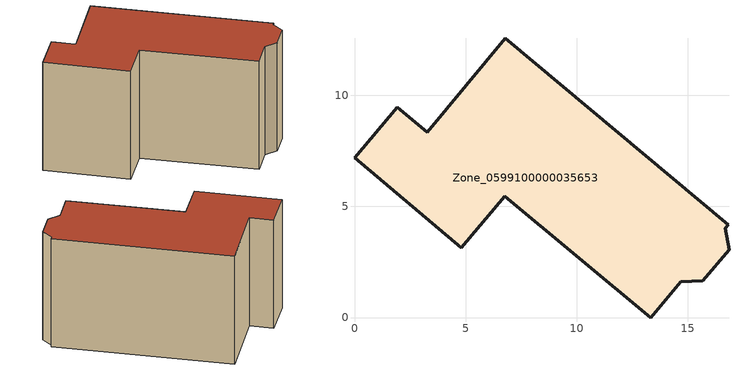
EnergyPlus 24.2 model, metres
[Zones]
Zone_0599100000035653
 floor ground (C_G): 6.77,5.45 4.81,3.15 0,7.2 1.93,9.47 3.28,8.35 6.79,12.56 16.83,4.18 16.7,4.02 16.86,3.04 15.68,1.65 14.68,1.61 13.34,0 z0
 wall outside (C_F): 15.68,1.65 16.86,3.04 16.7,4.02 16.83,4.18 6.79,12.56 3.28,8.35 1.93,9.47 0,7.2 4.81,3.15 6.77,5.45 13.34,0 14.68,1.61 15.68,1.65 z0:8.7
 roof outside (C_R): 1.93,9.47 0,7.2 4.81,3.15 6.77,5.45 13.34,0 14.68,1.61 15.68,1.65 16.86,3.04 16.7,4.02 16.83,4.18 6.79,12.56 3.28,8.35 z8.7
[BUILDING]
Pand.0599100000035653: North Axis=0; Terrain=City; Loads Convergence Tolerance Value=0.04; Temperature Convergence Tolerance Value=0.4; Solar Distribution=FullExterior; Maximum Number of Warmup Days=25; Minimum Number of Warmup Days=1
[Site:Location]
Rotterdam.The.Hague.AP_ZH_NLD Design_Conditions: Latitude=51.96; Longitude=4.45; Time Zone=1; Elevation=-4.5
[SITE:GROUNDTEMPERATURE:BUILDINGSURFACE]
18, 18, 18, 18, 18, 18, 18, 18, 18, 18, 18, 18
[MATERIAL] Thermal Absorptance=0.9; Solar Absorptance=0.7; Visible Absorptance=0.7
Name | Roughness | Thickness | Conductivity | Density | Specific Heat
G.TC.1946 | MediumSmooth | 0.15 | 1 | 540 | 1210
F.TC.1946 | Rough | 0.3 | 0.857143 | 1920 | 840
R.TC.1946 | MediumRough | 0.2 | 0.909091 | 1500 | 1000
[CONSTRUCTION]
C_G: G.TC.1946
C_F: F.TC.1946
C_R: R.TC.1946
[ZONE]
Zone_0599100000035653: Type=1; Multiplier=1; Ceiling Height=Autocalculate; Volume=Autocalculate; Floor Area=autocalculate; Part of Total Floor Area=Yes
[ZONEINFILTRATION:DESIGNFLOWRATE]
Infil_Zone_0599100000035653: Zone or ZoneList or Space or SpaceList=Zone_0599100000035653; Schedule=AlwaysOn; Design Flow Rate Calculation Method=Flow/Area; Flow Rate per Floor Area=0.003; Constant Term Coefficient=1; Temperature Term Coefficient=0; Velocity Term Coefficient=0; Velocity Squared Term Coefficient=0
[HVACTEMPLATE:ZONE:IDEALLOADSAIRSYSTEM]
Zone_0599100000035653: Maximum Heating Supply Air Temperature=50; Minimum Cooling Supply Air Temperature=13; Maximum Heating Supply Air Humidity Ratio=0.0156; Minimum Cooling Supply Air Humidity Ratio=0.0077; Heating Limit=NoLimit; Cooling Limit=NoLimit; Dehumidification Control Type=ConstantSensibleHeatRatio; Cooling Sensible Heat Ratio=0.7; Dehumidification Setpoint=60; Humidification Control Type=None; Humidification Setpoint=30; Outdoor Air Method=None; Outdoor Air Flow Rate per Person=0.00944; Outdoor Air Flow Rate per Zone Floor Area=0; Outdoor Air Flow Rate per Zone=0; Demand Controlled Ventilation Type=None; Outdoor Air Economizer Type=NoEconomizer; Heat Recovery Type=None; Sensible Heat Recovery Effectiveness=0.7; Latent Heat Recovery Effectiveness=0.65
[ZONECONTROL:THERMOSTAT]
ThermostatControl_Zone_0599100000035653: Zone or ZoneList=Zone_0599100000035653; Control Type Schedule=DualSetpointControlType; Control 1=Thermostat_Zone_0599100000035653; Temperature Difference Between Cutout And Setpoint=0
[THERMOSTATSETPOINT:DUALSETPOINT]
Thermostat_Zone_0599100000035653: Heating Setpoint Temperature Schedule=HeatingSetpoint_Zone_0599100000035653; Cooling Setpoint Temperature Schedule=CoolingSetpoint_Zone_0599100000035653
[SCHEDULE:COMPACT]
HeatingSetpoint_Zone_0599100000035653: Through: 12/31, For: AllDays, Until: 24:00, 21
CoolingSetpoint_Zone_0599100000035653: Through: 12/31, For: AllDays, Until: 24:00, 24
DualSetpointControlType: Through: 12/31, For: AllDays, Until: 24:00, 4
AlwaysOn: Through: 12/31, For: AllDays, Until: 24:00, 1
